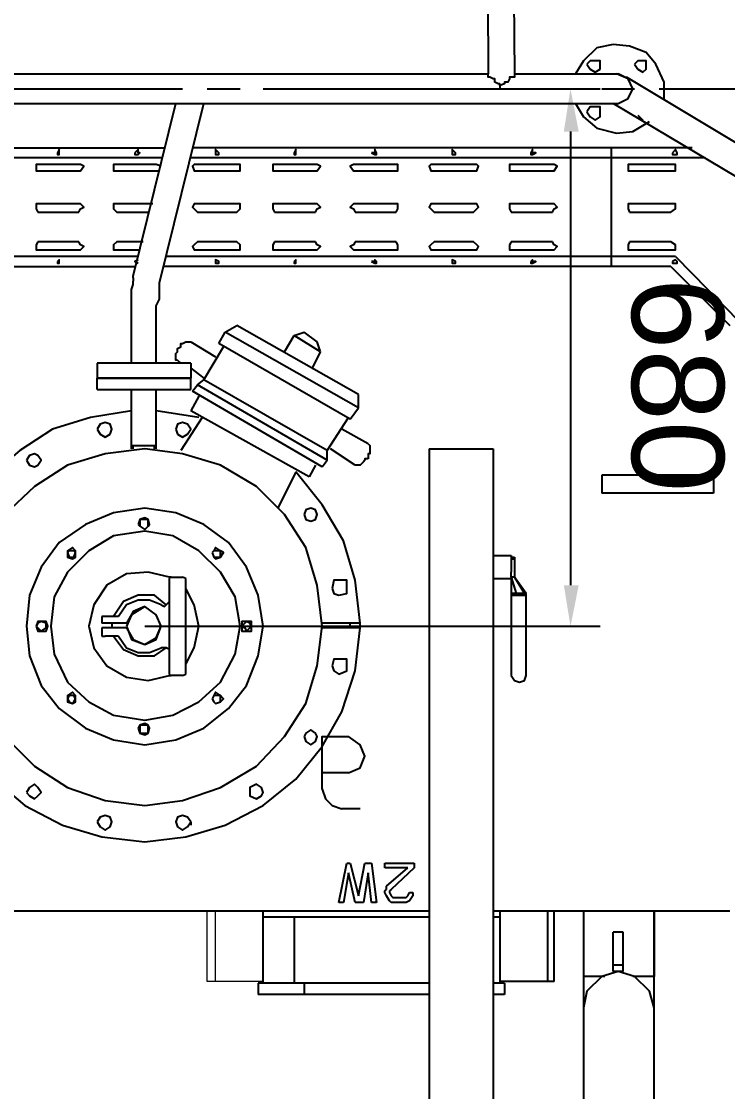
# Model space of a CAD drawing. Header units: millimetres. Extents: x 37084 to 180780, y -153145 to -16322.
# Drawn here: x 74228 to 75122, y -117016 to -115661 of the extents above; entities that cross this region are included whole.
import ezdxf

# ---------------------------------------------------------------- set-up
doc = ezdxf.new("R2010")
doc.units = ezdxf.units.MM
doc.header["$MEASUREMENT"] = 0
doc.linetypes.add('CONTINU', pattern=[0])
doc.layers.add('00', color=5, linetype='Continuous', lineweight=9)
doc.styles.get("Standard").update_dxf_attribs({"font": 'arial.ttf'})

# ---------------------------------------------------------------- blocks, each defined once
blk = doc.blocks.new('MBA')
at = {"linetype": 'ByBlock', "lineweight": 25}
blk.add_hatch(color=0, dxfattribs=at).paths.add_polyline_path([(1957294.9, 286087.6), (1957284.5, 286141.7), (1957276.1, 286087.6), (1957294.9, 286087.6), (1957294.9, 285513.5), (1957276.1, 285513.5), (1957284.5, 285461.5), (1957294.9, 285513.5)])
at = {"color": 0, "linetype": 'ByBlock', "lineweight": 25}
for points in [[(1957178.4, 286638.8), (1957180.4, 286160.4)], [(1957209.6, 286638.8), (1957213.7, 286160.4)], [(1957403, 286127.1), (1957403, 286150), (1957392.6, 286172.9), (1957380.1, 286187.4), (1957359.3, 286195.8), (1957338.5, 286197.8), (1957317.7, 286193.7), (1957301.1, 286177), (1957290.7, 286160.4)], [(1957305.3, 286172.9), (1957309.4, 286166.6), (1957315.7, 286162.5), (1957321.9, 286166.6), (1957321.9, 286172.9), (1957321.9, 286177), (1957315.7, 286177), (1957309.4, 286177), (1957305.3, 286172.9)], [(1957365.6, 286172.9), (1957369.7, 286166.6), (1957376, 286162.5), (1957380.1, 286166.6), (1957380.1, 286172.9), (1957380.1, 286177), (1957376, 286177), (1957369.7, 286177), (1957365.6, 286172.9)], [(1956157, 286160.4), (1957180.4, 286160.4)], [(1957195, 286145.8), (1957195, 286147.9), (1957192.9, 286147.9), (1957188.8, 286150), (1957188.8, 286154.2), (1957186.7, 286154.2), (1957182.5, 286156.2), (1957180.4, 286156.2), (1957180.4, 286160.4)], [(1957213.7, 286160.4), (1957213.7, 286156.2), (1957209.6, 286156.2), (1957207.5, 286156.2), (1957207.5, 286154.2), (1957205.4, 286150), (1957201.2, 286150), (1957201.2, 286147.9), (1957195, 286145.8)], [(1957213.7, 286160.4), (1957344.8, 286160.4)], [(1957357.3, 286154.2), (1957342.7, 286160.4)], [(1957344.8, 286122.9), (1957357.3, 286129.2), (1957363.5, 286141.7), (1957357.3, 286154.2), (1957344.8, 286160.4)], [(1958004.2, 285767.2), (1957355.2, 286156.2)], [(1956396.2, 286141.7), (1956793.5, 286141.7)], [(1956824.7, 286141.7), (1956866.3, 286141.7)], [(1956895.5, 286141.7), (1957294.9, 286141.7)], [(1957153.4, 286141.7), (1957321.9, 286141.7)], [(1957195, 286145.8), (1957195, 286141.7)], [(1957324, 286141.7), (1957365.6, 286141.7)], [(1957396.8, 286141.7), (1957794.1, 286141.7)], [(1956213.2, 286122.9), (1956803.9, 286122.9)], [(1956731.1, 285904.5), (1956785.2, 286122.9)], [(1956764.4, 285896.2), (1956820.6, 286122.9)], [(1956803.9, 286122.9), (1956806, 286122.9)], [(1956806, 286122.9), (1956808.1, 286122.9), (1956812.3, 286122.9)], [(1956812.3, 286122.9), (1957344.8, 286122.9)], [(1957290.7, 286122.9), (1957301.1, 286106.3), (1957317.7, 286091.7), (1957342.7, 286085.5), (1957363.5, 286087.6), (1957384.3, 286100.1)], [(1957305.3, 286112.5), (1957309.4, 286106.3), (1957315.7, 286102.1), (1957321.9, 286106.3), (1957321.9, 286112.5), (1957321.9, 286118.8), (1957315.7, 286118.8), (1957309.4, 286118.8), (1957305.3, 286112.5)], [(1957985.5, 285738.1), (1957338.5, 286122.9)], [(1957369.7, 286108.4), (1957376, 286102.1)], [(1957284.5, 286087.6), (1957284.5, 285513.5)], [(1956206.9, 286066.8), (1956770.7, 286066.8)], [(1956635.4, 286060.5), (1956635.4, 286058.5), (1956637.5, 286058.5), (1956637.5, 286060.5), (1956637.5, 286064.7), (1956635.4, 286060.5)], [(1956733.2, 286060.5), (1956733.2, 286058.5), (1956737.4, 286058.5), (1956739.5, 286060.5), (1956737.4, 286060.5), (1956737.4, 286064.7), (1956733.2, 286060.5)], [(1957438.4, 286066.8), (1956806, 286066.8)], [(1956835.1, 286060.5), (1956835.1, 286058.5), (1956839.3, 286058.5), (1956839.3, 286060.5), (1956835.1, 286064.7), (1956835.1, 286060.5)], [(1956935, 286060.5), (1956935, 286058.5), (1956937.1, 286058.5), (1956937.1, 286060.5), (1956937.1, 286064.7), (1956935, 286060.5)], [(1957032.8, 286060.5), (1957036.9, 286058.5), (1957039, 286058.5), (1957039, 286060.5), (1957036.9, 286064.7), (1957036.9, 286060.5), (1957032.8, 286060.5)], [(1957134.7, 286060.5), (1957134.7, 286058.5), (1957138.8, 286058.5), (1957138.8, 286060.5), (1957134.7, 286064.7), (1957134.7, 286060.5)], [(1957234.5, 286060.5), (1957234.5, 286058.5), (1957236.6, 286058.5), (1957240.8, 286060.5), (1957236.6, 286060.5), (1957236.6, 286064.7), (1957234.5, 286060.5)], [(1957336.5, 285917), (1957336.5, 286066.8)], [(1957413.4, 286060.5), (1957413.4, 286058.5), (1957417.6, 286058.5), (1957419.7, 286058.5), (1957419.7, 286060.5), (1957417.6, 286064.7), (1957413.4, 286060.5)], [(1956766.5, 286054.3), (1956204.9, 286054.3)], [(1956610.5, 286046), (1956608.4, 286046), (1956608.4, 286043.9), (1956608.4, 286037.7), (1956610.5, 286037.7)], [(1956662.5, 286046), (1956610.5, 286046)], [(1956662.5, 286037.7), (1956664.6, 286037.7), (1956668.7, 286043.9), (1956664.6, 286046), (1956662.5, 286046)], [(1956710.3, 286046), (1956706.2, 286046), (1956706.2, 286043.9), (1956706.2, 286037.7), (1956710.3, 286037.7)], [(1956760.3, 286046), (1956710.3, 286046)], [(1956766.5, 286043.9), (1956760.3, 286046)], [(1957455, 286054.3), (1956803.9, 286054.3)], [(1956812.3, 286046), (1956808.1, 286046), (1956806, 286043.9), (1956808.1, 286037.7), (1956812.3, 286037.7)], [(1956862.2, 286046), (1956812.3, 286046)], [(1956862.2, 286037.7), (1956866.3, 286037.7), (1956866.3, 286043.9), (1956866.3, 286046), (1956862.2, 286046)], [(1956910, 286046), (1956907.9, 286046), (1956907.9, 286043.9), (1956907.9, 286037.7), (1956910, 286037.7)], [(1956962, 286046), (1956910, 286046)], [(1956962, 286037.7), (1956964.1, 286037.7), (1956968.3, 286043.9), (1956964.1, 286046), (1956962, 286046)], [(1957012, 286046), (1957009.9, 286046), (1957005.7, 286043.9), (1957009.9, 286037.7), (1957012, 286037.7)], [(1957064, 286046), (1957012, 286046)], [(1957064, 286037.7), (1957066, 286037.7), (1957066, 286043.9), (1957066, 286046), (1957064, 286046)], [(1957111.8, 286046), (1957107.6, 286046), (1957105.6, 286043.9), (1957107.6, 286037.7), (1957111.8, 286037.7)], [(1957161.7, 286046), (1957111.8, 286046)], [(1957161.7, 286037.7), (1957165.9, 286037.7), (1957168, 286043.9), (1957165.9, 286046), (1957161.7, 286046)], [(1957209.6, 286046), (1957207.5, 286046), (1957207.5, 286043.9), (1957207.5, 286037.7), (1957209.6, 286037.7)], [(1957261.6, 286046), (1957209.6, 286046)], [(1957261.6, 286037.7), (1957263.7, 286037.7), (1957267.8, 286043.9), (1957263.7, 286046), (1957261.6, 286046)], [(1957359.3, 286046), (1957357.3, 286046), (1957357.3, 286043.9), (1957357.3, 286037.7), (1957359.3, 286037.7)], [(1957411.3, 286046), (1957359.3, 286046)], [(1957411.3, 286037.7), (1957417.6, 286037.7), (1957417.6, 286043.9), (1957417.6, 286046), (1957411.3, 286046)], [(1956610.5, 286037.7), (1956662.5, 286037.7)], [(1956710.3, 286037.7), (1956760.3, 286037.7)], [(1956760.3, 286037.7), (1956764.4, 286037.7)], [(1956812.3, 286037.7), (1956862.2, 286037.7)], [(1956910, 286037.7), (1956962, 286037.7)], [(1957012, 286037.7), (1957064, 286037.7)], [(1957111.8, 286037.7), (1957161.7, 286037.7)], [(1957209.6, 286037.7), (1957261.6, 286037.7)], [(1957359.3, 286037.7), (1957411.3, 286037.7)], [(1956610.5, 285996.1), (1956608.4, 285996.1), (1956608.4, 285991.9), (1956608.4, 285989.8), (1956610.5, 285985.7)], [(1956662.5, 285996.1), (1956610.5, 285996.1)], [(1956662.5, 285985.7), (1956664.6, 285989.8), (1956668.7, 285991.9), (1956664.6, 285996.1), (1956662.5, 285996.1)], [(1956710.3, 285996.1), (1956706.2, 285996.1), (1956706.2, 285991.9), (1956706.2, 285989.8), (1956710.3, 285985.7)], [(1956756.1, 285996.1), (1956710.3, 285996.1)], [(1956812.3, 285996.1), (1956808.1, 285996.1), (1956806, 285991.9), (1956808.1, 285989.8), (1956812.3, 285985.7)], [(1956862.2, 285996.1), (1956812.3, 285996.1)], [(1956862.2, 285985.7), (1956866.3, 285989.8), (1956866.3, 285991.9), (1956866.3, 285996.1), (1956862.2, 285996.1)], [(1956910, 285996.1), (1956907.9, 285996.1), (1956907.9, 285991.9), (1956907.9, 285989.8), (1956910, 285985.7)], [(1956962, 285996.1), (1956910, 285996.1)], [(1956962, 285985.7), (1956964.1, 285989.8), (1956968.3, 285991.9), (1956964.1, 285996.1), (1956962, 285996.1)], [(1957012, 285996.1), (1957009.9, 285996.1), (1957005.7, 285991.9), (1957009.9, 285989.8), (1957012, 285985.7)], [(1957064, 285996.1), (1957012, 285996.1)], [(1957064, 285985.7), (1957066, 285989.8), (1957066, 285991.9), (1957066, 285996.1), (1957064, 285996.1)], [(1957111.8, 285996.1), (1957107.6, 285996.1), (1957105.6, 285991.9), (1957107.6, 285989.8), (1957111.8, 285985.7)], [(1957161.7, 285996.1), (1957111.8, 285996.1)], [(1957161.7, 285985.7), (1957165.9, 285989.8), (1957168, 285991.9), (1957165.9, 285996.1), (1957161.7, 285996.1)], [(1957209.6, 285996.1), (1957207.5, 285996.1), (1957207.5, 285991.9), (1957207.5, 285989.8), (1957209.6, 285985.7)], [(1957261.6, 285996.1), (1957209.6, 285996.1)], [(1957261.6, 285985.7), (1957263.7, 285989.8), (1957267.8, 285991.9), (1957263.7, 285996.1), (1957261.6, 285996.1)], [(1957359.3, 285996.1), (1957357.3, 285996.1), (1957357.3, 285991.9), (1957357.3, 285989.8), (1957359.3, 285985.7)], [(1957411.3, 285996.1), (1957359.3, 285996.1)], [(1957411.3, 285985.7), (1957417.6, 285989.8), (1957417.6, 285991.9), (1957417.6, 285996.1), (1957411.3, 285996.1)], [(1956610.5, 285985.7), (1956662.5, 285985.7)], [(1956710.3, 285985.7), (1956751.9, 285985.7)], [(1956812.3, 285985.7), (1956862.2, 285985.7)], [(1956910, 285985.7), (1956962, 285985.7)], [(1957012, 285985.7), (1957064, 285985.7)], [(1957111.8, 285985.7), (1957161.7, 285985.7)], [(1957209.6, 285985.7), (1957261.6, 285985.7)], [(1957359.3, 285985.7), (1957411.3, 285985.7)], [(1956610.5, 285948.2), (1956608.4, 285944.1), (1956608.4, 285942), (1956608.4, 285937.8), (1956610.5, 285937.8)], [(1956662.5, 285948.2), (1956610.5, 285948.2)], [(1956610.5, 285937.8), (1956662.5, 285937.8)], [(1956662.5, 285937.8), (1956664.6, 285937.8), (1956668.7, 285942), (1956664.6, 285944.1), (1956662.5, 285948.2)], [(1956710.3, 285948.2), (1956706.2, 285944.1), (1956706.2, 285942), (1956706.2, 285937.8), (1956710.3, 285937.8)], [(1956743.6, 285948.2), (1956710.3, 285948.2)], [(1956710.3, 285937.8), (1956739.5, 285937.8)], [(1956812.3, 285948.2), (1956808.1, 285944.1), (1956806, 285942), (1956808.1, 285937.8), (1956812.3, 285937.8)], [(1956862.2, 285948.2), (1956812.3, 285948.2)], [(1956812.3, 285937.8), (1956862.2, 285937.8)], [(1956862.2, 285937.8), (1956866.3, 285937.8), (1956866.3, 285942), (1956866.3, 285944.1), (1956862.2, 285948.2)], [(1956910, 285948.2), (1956907.9, 285944.1), (1956907.9, 285942), (1956907.9, 285937.8), (1956910, 285937.8)], [(1956962, 285948.2), (1956910, 285948.2)], [(1956910, 285937.8), (1956962, 285937.8)], [(1956962, 285937.8), (1956964.1, 285937.8), (1956968.3, 285942), (1956964.1, 285944.1), (1956962, 285948.2)], [(1957012, 285948.2), (1957009.9, 285944.1), (1957005.7, 285942), (1957009.9, 285937.8), (1957012, 285937.8)], [(1957064, 285948.2), (1957012, 285948.2)], [(1957012, 285937.8), (1957064, 285937.8)], [(1957064, 285937.8), (1957066, 285937.8), (1957066, 285942), (1957066, 285944.1), (1957064, 285948.2)], [(1957111.8, 285948.2), (1957107.6, 285944.1), (1957105.6, 285942), (1957107.6, 285937.8), (1957111.8, 285937.8)], [(1957161.7, 285948.2), (1957111.8, 285948.2)], [(1957111.8, 285937.8), (1957161.7, 285937.8)], [(1957161.7, 285937.8), (1957165.9, 285937.8), (1957168, 285942), (1957165.9, 285944.1), (1957161.7, 285948.2)], [(1957209.6, 285948.2), (1957207.5, 285944.1), (1957207.5, 285942), (1957207.5, 285937.8), (1957209.6, 285937.8)], [(1957261.6, 285948.2), (1957209.6, 285948.2)], [(1957209.6, 285937.8), (1957261.6, 285937.8)], [(1957261.6, 285937.8), (1957263.7, 285937.8), (1957267.8, 285942), (1957263.7, 285944.1), (1957261.6, 285948.2)], [(1957359.3, 285948.2), (1957357.3, 285944.1), (1957357.3, 285942), (1957357.3, 285937.8), (1957359.3, 285937.8)], [(1957411.3, 285948.2), (1957359.3, 285948.2)], [(1957359.3, 285937.8), (1957411.3, 285937.8)], [(1957411.3, 285937.8), (1957417.6, 285937.8), (1957417.6, 285942), (1957417.6, 285944.1), (1957411.3, 285948.2)], [(1956737.4, 285929.5), (1956173.6, 285929.5)], [(1956635.4, 285923.3), (1956635.4, 285921.2), (1956637.5, 285921.2), (1956637.5, 285923.3), (1956637.5, 285925.3), (1956635.4, 285923.3)], [(1956737.4, 285925.3), (1956733.2, 285923.3), (1956737.4, 285921.2)], [(1957417.6, 285929.5), (1956772.7, 285929.5)], [(1956835.1, 285923.3), (1956835.1, 285921.2), (1956839.3, 285921.2), (1956839.3, 285923.3), (1956835.1, 285925.3), (1956835.1, 285923.3)], [(1956935, 285923.3), (1956935, 285921.2), (1956937.1, 285921.2), (1956937.1, 285923.3), (1956937.1, 285925.3), (1956935, 285923.3)], [(1957032.8, 285923.3), (1957036.9, 285921.2), (1957039, 285921.2), (1957039, 285923.3), (1957036.9, 285925.3), (1957036.9, 285923.3), (1957032.8, 285923.3)], [(1957134.7, 285923.3), (1957134.7, 285921.2), (1957138.8, 285921.2), (1957138.8, 285923.3), (1957134.7, 285925.3), (1957134.7, 285923.3)], [(1957234.5, 285923.3), (1957234.5, 285921.2), (1957236.6, 285921.2), (1957240.8, 285923.3), (1957236.6, 285923.3), (1957236.6, 285925.3), (1957234.5, 285923.3)], [(1957413.4, 285923.3), (1957413.4, 285921.2), (1957417.6, 285921.2), (1957419.7, 285921.2), (1957419.7, 285923.3), (1957417.6, 285925.3), (1957413.4, 285923.3)], [(1957417.6, 285929.5), (1957498.7, 285846.3)], [(1956171.6, 285917), (1956733.2, 285917)], [(1957411.3, 285917), (1956770.7, 285917)], [(1957411.3, 285917), (1957486.2, 285842.1)], [(1956729.1, 285840), (1956729.1, 285846.3), (1956729.1, 285854.6), (1956729.1, 285860.8), (1956729.1, 285869.2), (1956729.1, 285873.3), (1956729.1, 285875.4), (1956729.1, 285881.7), (1956729.1, 285883.7), (1956729.1, 285887.9), (1956731.1, 285894.1), (1956731.1, 285896.2), (1956731.1, 285898.3)], [(1956731.1, 285902.5), (1956731.1, 285904.5)], [(1956731.1, 285902.5), (1956731.1, 285898.3)], [(1956760.3, 285840), (1956760.3, 285846.3), (1956760.3, 285850.4), (1956760.3, 285867.1), (1956764.4, 285875.4), (1956764.4, 285881.7), (1956764.4, 285883.7), (1956764.4, 285887.9), (1956764.4, 285890), (1956764.4, 285894.1), (1956764.4, 285896.2)], [(1956847.6, 285833.8), (1956862.2, 285842.1)], [(1957016.1, 285754.8), (1956862.2, 285842.1)], [(1956729.1, 285794.3), (1956729.1, 285840)], [(1956760.3, 285794.3), (1956760.3, 285840)], [(1956839.3, 285819.2), (1956847.6, 285833.8)], [(1957016.1, 285738.1), (1956847.6, 285833.8)], [(1956922.5, 285808.8), (1956935, 285829.6)], [(1956935, 285829.6), (1956947.5, 285833.8)], [(1956968.3, 285808.8), (1956935, 285829.6)], [(1956964.1, 285821.3), (1956947.5, 285833.8)], [(1956787.3, 285798.4), (1956785.2, 285798.4), (1956785.2, 285800.5), (1956785.2, 285802.6), (1956785.2, 285806.8), (1956787.3, 285808.8), (1956787.3, 285813), (1956791.5, 285815.1), (1956791.5, 285819.2), (1956793.5, 285819.2), (1956797.7, 285821.3), (1956799.8, 285821.3), (1956803.9, 285821.3)], [(1956803.9, 285821.3), (1956835.1, 285802.6)], [(1956820.6, 285773.5), (1956845.5, 285815.1)], [(1957005.7, 285723.6), (1956839.3, 285819.2)], [(1956968.3, 285808.8), (1956964.1, 285821.3)], [(1956957.9, 285788), (1956968.3, 285808.8)], [(1956803.9, 285794.3), (1956685.4, 285794.3)], [(1956685.4, 285794.3), (1956685.4, 285775.6)], [(1956787.3, 285798.4), (1956791.5, 285794.3)], [(1956803.9, 285794.3), (1956803.9, 285775.6)], [(1956803.9, 285788), (1956820.6, 285775.6)], [(1956685.4, 285775.6), (1956803.9, 285775.6)], [(1956803.9, 285775.6), (1956685.4, 285775.6)], [(1956685.4, 285761), (1956685.4, 285775.6)], [(1956803.9, 285761), (1956803.9, 285775.6)], [(1956812.3, 285767.2), (1956820.6, 285773.5)], [(1956976.6, 285684), (1956820.6, 285773.5)], [(1956685.4, 285761), (1956803.9, 285761)], [(1956729.1, 285686.1), (1956729.1, 285761)], [(1956760.3, 285686.1), (1956760.3, 285761)], [(1956806, 285758.9), (1956812.3, 285767.2)], [(1956976.6, 285671.6), (1956812.3, 285767.2)], [(1956814.3, 285752.7), (1956803.9, 285734)], [(1956970.4, 285663.2), (1956806, 285758.9)], [(1957016.1, 285738.1), (1957016.1, 285754.8)], [(1956729.1, 285734), (1956677, 285725.6), (1956629.2, 285711.1), (1956587.6, 285684), (1956548.1, 285650.8), (1956514.8, 285609.1), (1956491.9, 285563.4), (1956477.4, 285515.5), (1956471.1, 285465.6)], [(1956814.3, 285725.6), (1956760.3, 285734)], [(1956953.7, 285650.8), (1956803.9, 285734)], [(1957005.7, 285723.6), (1957016.1, 285738.1)], [(1956685.4, 285711.1), (1956689.5, 285704.8), (1956695.8, 285700.7), (1956702, 285704.8), (1956704.1, 285711.1), (1956702, 285717.3), (1956695.8, 285719.4), (1956689.5, 285717.3), (1956685.4, 285711.1)], [(1956785.2, 285711.1), (1956787.3, 285704.8), (1956793.5, 285700.7), (1956799.8, 285704.8), (1956803.9, 285711.1), (1956799.8, 285717.3), (1956793.5, 285719.4), (1956787.3, 285717.3), (1956785.2, 285711.1)], [(1956818.5, 285725.6), (1956791.5, 285684)], [(1956976.6, 285684), (1957003.6, 285725.6)], [(1957028.6, 285692.4), (1956995.3, 285711.1)], [(1957028.6, 285692.4), (1957030.7, 285690.3), (1957030.7, 285686.1), (1957030.7, 285684), (1957030.7, 285679.9), (1957028.6, 285679.9), (1957028.6, 285677.8), (1957028.6, 285673.6)], [(1956568.9, 285322.1), (1956606.3, 285284.6), (1956647.9, 285257.6), (1956695.8, 285241), (1956745.7, 285234.7), (1956793.5, 285241), (1956841.4, 285257.6), (1956887.1, 285284.6), (1956922.5, 285322.1), (1956949.5, 285363.7), (1956964.1, 285411.5), (1956970.4, 285461.5), (1956964.1, 285513.5), (1956949.5, 285561.3), (1956922.5, 285602.9), (1956887.1, 285638.3), (1956841.4, 285665.3), (1956793.5, 285679.9), (1956745.7, 285686.1), (1956695.8, 285679.9), (1956647.9, 285665.3), (1956606.3, 285638.3), (1956568.9, 285602.9)], [(1956595.9, 285671.6), (1956600.1, 285665.3), (1956606.3, 285663.2), (1956610.5, 285665.3), (1956614.6, 285671.6), (1956610.5, 285677.8), (1956606.3, 285679.9), (1956600.1, 285677.8), (1956595.9, 285671.6)], [(1956729.1, 285690.3), (1956760.3, 285690.3)], [(1956729.1, 285686.1), (1956729.1, 285690.3)], [(1956731.1, 285686.1), (1956731.1, 285690.3)], [(1956758.2, 285686.1), (1956758.2, 285690.3)], [(1956760.3, 285686.1), (1956760.3, 285690.3)], [(1956976.6, 285671.6), (1956976.6, 285684)], [(1957012, 285665.3), (1956980.8, 285686.1)], [(1957105.6, 285686.1), (1957186.7, 285686.1)], [(1957105.6, 285686.1), (1957105.6, 284737.6)], [(1957186.7, 285686.1), (1957186.7, 283685)], [(1956962, 285665.3), (1956953.7, 285650.8)], [(1956970.4, 285663.2), (1956976.6, 285671.6)], [(1957028.6, 285673.6), (1957024.4, 285673.6), (1957024.4, 285671.6), (1957022.4, 285669.5), (1957018.2, 285665.3), (1957016.1, 285665.3), (1957012, 285665.3)], [(1956937.1, 285657), (1956914.2, 285611.2)], [(1957018.2, 285465.6), (1957012, 285519.7), (1956997.4, 285569.6), (1956970.4, 285615.4), (1956937.1, 285657)], [(1957465.4, 285652.8), (1957324, 285652.8)], [(1957324, 285652.8), (1957324, 285630)], [(1957465.4, 285652.8), (1957465.4, 285630)], [(1957465.4, 285630), (1957324, 285630)], [(1956595.9, 285461.5), (1956600.1, 285424), (1956614.6, 285386.6), (1956637.5, 285357.5), (1956670.8, 285332.5), (1956706.2, 285317.9), (1956745.7, 285311.7), (1956785.2, 285317.9), (1956820.6, 285332.5), (1956851.8, 285357.5), (1956874.7, 285386.6), (1956889.2, 285424), (1956895.5, 285461.5), (1956889.2, 285501), (1956874.7, 285536.3), (1956851.8, 285567.5), (1956820.6, 285590.4), (1956785.2, 285605), (1956745.7, 285611.2), (1956706.2, 285605), (1956670.8, 285590.4), (1956637.5, 285567.5), (1956614.6, 285536.3), (1956600.1, 285501), (1956595.9, 285461.5)], [(1956947.5, 285602.9), (1956949.5, 285596.7), (1956955.8, 285594.6), (1956962, 285596.7), (1956964.1, 285602.9), (1956962, 285609.1), (1956955.8, 285611.2), (1956949.5, 285609.1), (1956947.5, 285602.9)], [(1956737.4, 285590.4), (1956739.5, 285588.3), (1956745.7, 285584.2), (1956749.9, 285588.3), (1956751.9, 285590.4), (1956749.9, 285596.7), (1956745.7, 285598.7), (1956739.5, 285596.7), (1956737.4, 285590.4)], [(1956739.5, 285590.4), (1956739.5, 285588.3), (1956745.7, 285584.2), (1956749.9, 285588.3), (1956749.9, 285590.4), (1956749.9, 285596.7), (1956745.7, 285596.7), (1956739.5, 285596.7), (1956739.5, 285590.4)], [(1956627.1, 285461.5), (1956631.3, 285426.1), (1956647.9, 285390.7), (1956675, 285365.8), (1956706.2, 285349.1), (1956745.7, 285342.9), (1956781.1, 285349.1), (1956814.3, 285365.8), (1956841.4, 285390.7), (1956860.1, 285426.1), (1956866.3, 285461.5), (1956860.1, 285498.9), (1956841.4, 285530.1), (1956814.3, 285557.1), (1956781.1, 285575.9), (1956745.7, 285582.1), (1956706.2, 285575.9), (1956675, 285557.1), (1956647.9, 285530.1), (1956631.3, 285498.9), (1956627.1, 285461.5)], [(1956647.9, 285555.1), (1956647.9, 285548.8), (1956654.2, 285546.7), (1956658.3, 285548.8), (1956658.3, 285555.1), (1956658.3, 285557.1), (1956654.2, 285561.3), (1956647.9, 285557.1), (1956647.9, 285555.1)], [(1956647.9, 285555.1), (1956650, 285548.8), (1956654.2, 285548.8), (1956656.2, 285548.8), (1956658.3, 285555.1), (1956656.2, 285557.1), (1956654.2, 285557.1), (1956650, 285557.1), (1956647.9, 285555.1)], [(1956831, 285555.1), (1956833.1, 285548.8), (1956835.1, 285546.7), (1956841.4, 285548.8), (1956845.5, 285555.1), (1956841.4, 285557.1), (1956835.1, 285561.3), (1956833.1, 285557.1), (1956831, 285555.1)], [(1956831, 285555.1), (1956833.1, 285548.8), (1956835.1, 285548.8), (1956841.4, 285548.8), (1956841.4, 285555.1), (1956841.4, 285557.1), (1956835.1, 285557.1), (1956833.1, 285557.1), (1956831, 285555.1)], [(1957186.7, 285550.9), (1957209.6, 285550.9)], [(1957209.6, 285550.9), (1957209.6, 285548.8)], [(1957209.6, 285548.8), (1957213.7, 285548.8)], [(1957209.6, 285548.8), (1957209.6, 285542.6)], [(1957209.6, 285546.7), (1957213.7, 285546.7)], [(1957213.7, 285548.8), (1957213.7, 285523.9)], [(1956776.9, 285523.9), (1956749.9, 285530.1), (1956722.8, 285528), (1956697.8, 285513.5), (1956681.2, 285488.5), (1956675, 285461.5), (1956681.2, 285434.4), (1956697.8, 285411.5), (1956722.8, 285397), (1956749.9, 285392.8), (1956776.9, 285399.1)], [(1957209.6, 285542.6), (1957209.6, 285530.1)], [(1957209.6, 285523.9), (1957209.6, 285530.1)], [(1956779, 285523.9), (1956776.9, 285523.9), (1956776.9, 285521.8)], [(1956776.9, 285401.1), (1956776.9, 285521.8)], [(1956779, 285523.9), (1956793.5, 285523.9)], [(1956797.7, 285521.8), (1956793.5, 285523.9)], [(1956797.7, 285401.1), (1956797.7, 285521.8)], [(1956982.8, 285509.3), (1956984.9, 285503.1), (1956991.2, 285501), (1957001.6, 285503.1), (1957001.6, 285509.3), (1957001.6, 285519.7), (1956991.2, 285519.7), (1956984.9, 285519.7), (1956982.8, 285509.3)], [(1957186.7, 285521.8), (1957209.6, 285521.8)], [(1957213.7, 285523.9), (1957209.6, 285523.9)], [(1957209.6, 285523.9), (1957209.6, 285503.1)], [(1957209.6, 285523.9), (1957215.8, 285503.1)], [(1957209.6, 285523.9), (1957209.6, 285521.8)], [(1957228.3, 285503.1), (1957213.7, 285523.9), (1957226.2, 285503.1)], [(1956797.7, 285413.6), (1956808.1, 285434.4), (1956814.3, 285461.5), (1956808.1, 285488.5), (1956797.7, 285509.3)], [(1957228.3, 285503.1), (1957209.6, 285503.1)], [(1957209.6, 285503.1), (1957209.6, 285501), (1957209.6, 285399.1)], [(1957228.3, 285399.1), (1957228.3, 285501), (1957228.3, 285503.1)], [(1956772.7, 285488.5), (1956758.2, 285501), (1956737.4, 285501), (1956718.7, 285492.7), (1956706.2, 285473.9)], [(1956766.5, 285488.5), (1956751.9, 285494.7), (1956737.4, 285494.7), (1956722.8, 285488.5), (1956712.4, 285473.9)], [(1956766.5, 285488.5), (1956770.7, 285486.4), (1956772.7, 285488.5), (1956776.9, 285492.7)], [(1957209.6, 285501), (1957228.3, 285501)], [(1956722.8, 285459.4), (1956731.1, 285444.8), (1956745.7, 285438.6), (1956760.3, 285446.9), (1956766.5, 285461.5), (1956760.3, 285476), (1956745.7, 285486.4), (1956731.1, 285480.2), (1956722.8, 285465.6)], [(1956722.8, 285461.5), (1956729.1, 285444.8), (1956745.7, 285438.6), (1956760.3, 285444.8), (1956766.5, 285461.5), (1956760.3, 285476), (1956745.7, 285486.4), (1956729.1, 285476), (1956722.8, 285461.5)], [(1956608.4, 285461.5), (1956610.5, 285455.2), (1956614.6, 285455.2), (1956620.9, 285455.2), (1956623, 285461.5), (1956620.9, 285467.7), (1956614.6, 285467.7), (1956610.5, 285467.7), (1956608.4, 285461.5)], [(1956608.4, 285461.5), (1956610.5, 285459.4), (1956614.6, 285455.2), (1956620.9, 285459.4), (1956620.9, 285461.5), (1956620.9, 285465.6), (1956614.6, 285467.7), (1956610.5, 285465.6), (1956608.4, 285461.5)], [(1956691.6, 285473.9), (1956691.6, 285465.6)], [(1956695.8, 285473.9), (1956691.6, 285473.9)], [(1956722.8, 285465.6), (1956691.6, 285465.6)], [(1956712.4, 285473.9), (1956695.8, 285473.9)], [(1956704.1, 285465.6), (1956704.1, 285459.4)], [(1956868.4, 285461.5), (1956868.4, 285455.2), (1956874.7, 285455.2), (1956880.9, 285455.2), (1956880.9, 285461.5), (1956880.9, 285467.7), (1956874.7, 285467.7), (1956868.4, 285467.7), (1956868.4, 285461.5)], [(1956868.4, 285461.5), (1956872.6, 285459.4), (1956874.7, 285455.2), (1956878.8, 285459.4), (1956880.9, 285461.5), (1956878.8, 285465.6), (1956874.7, 285467.7), (1956872.6, 285465.6), (1956868.4, 285461.5)], [(1957018.2, 285465.6), (1956970.4, 285465.6)], [(1957005.7, 285459.4), (1957005.7, 285465.6)], [(1957018.2, 285459.4), (1957018.2, 285465.6)], [(1956471.1, 285459.4), (1956477.4, 285405.3), (1956494, 285353.3), (1956519, 285309.6), (1956554.3, 285268), (1956593.8, 285234.7), (1956641.7, 285209.8), (1956691.6, 285195.2), (1956745.7, 285189), (1956797.7, 285195.2), (1956847.6, 285209.8), (1956895.5, 285234.7), (1956937.1, 285268), (1956970.4, 285309.6), (1956995.3, 285353.3), (1957012, 285405.3), (1957018.2, 285459.4)], [(1956722.8, 285459.4), (1956691.6, 285459.4)], [(1956691.6, 285459.4), (1956691.6, 285449)], [(1956691.6, 285449), (1956695.8, 285449)], [(1956712.4, 285449), (1956695.8, 285449)], [(1956706.2, 285449), (1956718.7, 285432.3), (1956737.4, 285424), (1956758.2, 285424), (1956772.7, 285434.4)], [(1956712.4, 285449), (1956722.8, 285434.4), (1956737.4, 285428.2), (1956751.9, 285428.2), (1956766.5, 285434.4)], [(1956745.7, 285461.5), (1957321.9, 285461.5)], [(1957018.2, 285459.4), (1956970.4, 285459.4)], [(1956776.9, 285432.3), (1956772.7, 285434.4), (1956770.7, 285434.4), (1956766.5, 285434.4)], [(1956982.8, 285411.5), (1956984.9, 285405.3), (1956991.2, 285401.1), (1957001.6, 285405.3), (1957001.6, 285411.5), (1957001.6, 285419.9), (1956991.2, 285419.9), (1956984.9, 285419.9), (1956982.8, 285411.5)], [(1956776.9, 285401.1), (1956776.9, 285399.1), (1956779, 285399.1)], [(1956793.5, 285399.1), (1956779, 285399.1)], [(1956793.5, 285399.1), (1956797.7, 285401.1)], [(1957209.6, 285399.1), (1957213.7, 285392.8), (1957220, 285390.7), (1957226.2, 285392.8), (1957228.3, 285399.1)], [(1956647.9, 285369.9), (1956647.9, 285365.8), (1956654.2, 285363.7), (1956658.3, 285365.8), (1956658.3, 285369.9), (1956658.3, 285374.1), (1956654.2, 285378.3), (1956647.9, 285374.1), (1956647.9, 285369.9)], [(1956647.9, 285369.9), (1956650, 285365.8), (1956654.2, 285363.7), (1956656.2, 285365.8), (1956658.3, 285369.9), (1956656.2, 285374.1), (1956654.2, 285374.1), (1956650, 285374.1), (1956647.9, 285369.9)], [(1956831, 285369.9), (1956833.1, 285365.8), (1956835.1, 285363.7), (1956841.4, 285365.8), (1956845.5, 285369.9), (1956841.4, 285374.1), (1956835.1, 285378.3), (1956833.1, 285374.1), (1956831, 285369.9)], [(1956831, 285369.9), (1956833.1, 285365.8), (1956835.1, 285363.7), (1956841.4, 285365.8), (1956841.4, 285369.9), (1956841.4, 285374.1), (1956835.1, 285374.1), (1956833.1, 285374.1), (1956831, 285369.9)], [(1956737.4, 285332.5), (1956739.5, 285326.2), (1956745.7, 285324.2), (1956749.9, 285326.2), (1956751.9, 285332.5), (1956749.9, 285336.6), (1956745.7, 285338.7), (1956739.5, 285336.6), (1956737.4, 285332.5)], [(1956739.5, 285332.5), (1956739.5, 285326.2), (1956745.7, 285326.2), (1956749.9, 285326.2), (1956749.9, 285332.5), (1956749.9, 285336.6), (1956745.7, 285336.6), (1956739.5, 285336.6), (1956739.5, 285332.5)], [(1956947.5, 285322.1), (1956949.5, 285315.8), (1956955.8, 285311.7), (1956962, 285315.8), (1956964.1, 285322.1), (1956962, 285326.2), (1956955.8, 285330.4), (1956949.5, 285326.2), (1956947.5, 285322.1)], [(1956970.4, 285255.5), (1956970.4, 285322.1), (1957003.6, 285322.1)], [(1957003.6, 285276.3), (1957018.2, 285282.6), (1957024.4, 285297.1), (1957018.2, 285311.7), (1957003.6, 285322.1)], [(1957003.6, 285276.3), (1956970.4, 285276.3)], [(1956595.9, 285251.4), (1956600.1, 285247.2), (1956606.3, 285243), (1956610.5, 285247.2), (1956614.6, 285251.4), (1956610.5, 285257.6), (1956606.3, 285261.8), (1956600.1, 285257.6), (1956595.9, 285251.4)], [(1956878.8, 285251.4), (1956878.8, 285247.2), (1956887.1, 285243), (1956893.4, 285247.2), (1956895.5, 285251.4), (1956893.4, 285257.6), (1956887.1, 285261.8), (1956878.8, 285257.6), (1956878.8, 285251.4)], [(1956970.4, 285255.5), (1956974.5, 285243), (1956982.8, 285234.7), (1956995.3, 285230.6)], [(1956685.4, 285213.9), (1956689.5, 285207.7), (1956695.8, 285203.5), (1956702, 285207.7), (1956704.1, 285213.9), (1956702, 285220.2), (1956695.8, 285222.2), (1956689.5, 285220.2), (1956685.4, 285213.9)], [(1956803.9, 285213.9), (1956799.8, 285220.2), (1956793.5, 285222.2), (1956787.3, 285220.2), (1956785.2, 285213.9), (1956787.3, 285207.7), (1956793.5, 285203.5), (1956799.8, 285207.7), (1956803.9, 285213.9)], [(1957018.2, 285230.6), (1956995.3, 285230.6)], [(1956803.9, 285213.9), (1956803.9, 285209.8)], [(1956803.9, 285213.9), (1956803.9, 285209.8)], [(1956803.9, 285213.9), (1956803.9, 285209.8)], [(1956991.2, 285112), (1957001.6, 285161.9)], [(1957001.6, 285161.9), (1957005.7, 285161.9)], [(1957005.7, 285161.9), (1957016.1, 285120.3)], [(1957016.1, 285120.3), (1957024.4, 285161.9)], [(1957024.4, 285161.9), (1957032.8, 285161.9)], [(1957032.8, 285161.9), (1957039, 285112)], [(1957049.4, 285161.9), (1957086.8, 285161.9)], [(1957049.4, 285155.7), (1957049.4, 285161.9)], [(1957078.5, 285155.7), (1957049.4, 285155.7)], [(1957051.5, 285132.8), (1957078.5, 285155.7)], [(1957086.8, 285155.7), (1957057.7, 285128.6)], [(1957086.8, 285161.9), (1957086.8, 285155.7)], [(1957003.6, 285149.4), (1956997.4, 285112)], [(1957012, 285112), (1957003.6, 285149.4)], [(1957028.6, 285149.4), (1957022.4, 285112)], [(1957032.8, 285112), (1957028.6, 285149.4)], [(1957049.4, 285126.6), (1957051.5, 285128.6)], [(1957049.4, 285124.5), (1957049.4, 285126.6)], [(1957051.5, 285120.3), (1957049.4, 285124.5)], [(1957051.5, 285128.6), (1957051.5, 285132.8)], [(1957057.7, 285128.6), (1957055.6, 285126.6)], [(1957055.6, 285126.6), (1957055.6, 285124.5)], [(1957055.6, 285124.5), (1957057.7, 285120.3)], [(1957078.5, 285120.3), (1957080.6, 285124.5)], [(1957080.6, 285124.5), (1957084.8, 285124.5)], [(1957084.8, 285124.5), (1957084.8, 285120.3)], [(1956997.4, 285112), (1956991.2, 285112)], [(1957022.4, 285112), (1957012, 285112)], [(1957039, 285112), (1957032.8, 285112)], [(1957055.6, 285114.1), (1957051.5, 285120.3)], [(1957057.7, 285112), (1957055.6, 285114.1)], [(1957057.7, 285120.3), (1957059.8, 285118.2)], [(1957064, 285112), (1957057.7, 285112)], [(1957059.8, 285118.2), (1957066, 285118.2)], [(1957070.2, 285112), (1957064, 285112)], [(1957066, 285118.2), (1957070.2, 285118.2)], [(1957070.2, 285118.2), (1957076.4, 285118.2)], [(1957076.4, 285112), (1957070.2, 285112)], [(1957076.4, 285118.2), (1957078.5, 285120.3)], [(1957080.6, 285114.1), (1957076.4, 285112)], [(1957084.8, 285120.3), (1957080.6, 285114.1)], [(1955185.6, 285101.6), (1957105.6, 285101.6)], [(1956895.5, 285010.1), (1956895.5, 285101.6)], [(1957186.7, 285101.6), (1957486.2, 285101.6)], [(1957195, 285101.6), (1957195, 285010.1)], [(1957255.3, 285101.6), (1957255.3, 285012.1)], [(1957263.7, 285012.1), (1957263.7, 285101.6)], [(1957301.1, 285101.6), (1957301.1, 285018.4)], [(1957301.1, 285101.6), (1957301.1, 283643.4)], [(1957390.5, 283643.4), (1957390.5, 285101.6)], [(1957390.5, 285101.6), (1957390.5, 285018.4)], [(1957105.6, 285093.3), (1956895.5, 285093.3)], [(1956935, 285093.3), (1956935, 285010.1)], [(1957195, 285093.3), (1957186.7, 285093.3)], [(1957338.5, 285024.6), (1957338.5, 285074.5)], [(1957351, 285074.5), (1957338.5, 285074.5)], [(1957351, 285024.6), (1957351, 285074.5)], [(1957351, 285032.9), (1957338.5, 285032.9)], [(1957390.5, 284978.9), (1957384.3, 284999.7), (1957365.6, 285018.4), (1957344.8, 285024.6), (1957324, 285018.4), (1957305.3, 284999.7), (1957301.1, 284978.9)], [(1957328.1, 285018.4), (1957301.1, 285018.4)], [(1957351, 285024.6), (1957338.5, 285024.6)], [(1957390.5, 285018.4), (1957363.5, 285018.4)], [(1956889.2, 285010.1), (1956889.2, 284995.5)], [(1957105.6, 285010.1), (1956889.2, 285010.1)], [(1956947.5, 285010.1), (1956947.5, 284995.5)], [(1957201.2, 285010.1), (1957186.7, 285010.1)], [(1957263.7, 285012.1), (1957195, 285012.1)], [(1957201.2, 285010.1), (1957201.2, 284995.5)], [(1957105.6, 284995.5), (1956889.2, 284995.5)], [(1957201.2, 284995.5), (1957186.7, 284995.5)]]:
    blk.add_lwpolyline(points, dxfattribs=at)
at = {"color": 0, "linetype": 'ByBlock', "lineweight": 18}
for points in [[(1956824.7, 285012.1), (1956824.7, 285101.6)], [(1956835.1, 285012.1), (1956835.1, 285101.6)], [(1956895.5, 285012.1), (1956824.7, 285012.1)]]:
    blk.add_lwpolyline(points, dxfattribs=at)
at = {"color": 0, "linetype": 'ByBlock', "lineweight": 25, "insert": (1957419.7, 285902.5), "char_height": 116.489, "width": 368.188, "attachment_point": 4, "rotation": 270}
blk.add_mtext('{\\fArialMT|b0|i0|c1|p15;680}', dxfattribs=at)

msp = doc.modelspace()

# ---------------------------------------------------------------- block references
at = {"layer": '00', "linetype": 'CONTINU', "lineweight": 20}
msp.add_blockref('MBA', (-1882361.3, -401888.4, 0), dxfattribs=at)

doc.saveas('drawing.dxf')
